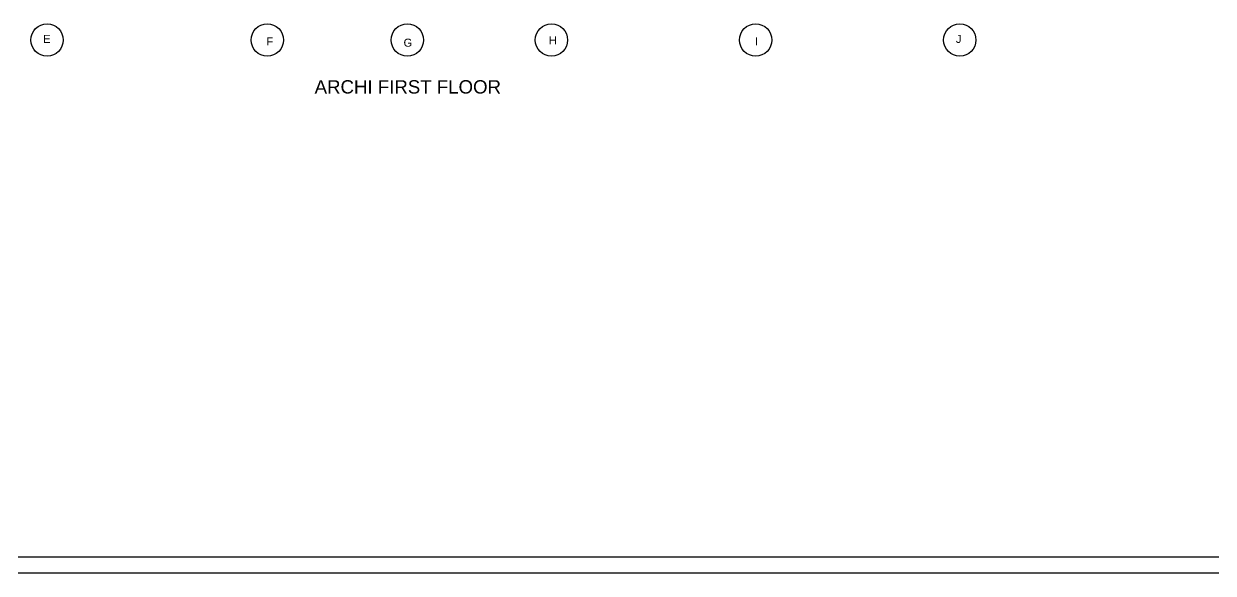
# Model space of a CAD drawing. Header units: inches. Extents: x -6800 to 96653, y -25814 to 17379.
# Drawn here: x 87082 to 87973, y -14259 to -13847 of the extents above; entities that cross this region are included whole.
import ezdxf

# ---------------------------------------------------------------- set-up
doc = ezdxf.new("R2010")
doc.units = ezdxf.units.IN
doc.header["$MEASUREMENT"] = 0
doc.layers.add('text', color=31, linetype='Continuous', lineweight=13)
doc.styles.get("Standard").update_dxf_attribs({"font": 'arial.ttf'})

msp = doc.modelspace()

# ---------------------------------------------------------------- linework, layer by layer
at = {"transparency": 33554651}
for p, q in [((88639.3, -14246.55), (86263.3, -14246.55)), ((88651.3, -14258.55), (86251.3, -14258.55))]:
    msp.add_line(p, q, dxfattribs=at)
for centre in [(87099.47, -13859.33), (87264.47, -13859.33), (87369.47, -13859.33), (87477.47, -13859.33), (87630.47, -13859.33), (87783.47, -13859.33)]:
    msp.add_circle(centre, 12.12, dxfattribs=at)

# ---------------------------------------------------------------- texts
at = {"transparency": 33554651, "char_height": 6, "attachment_point": 1}
for s, insert in [('E', (87096.51, -13855.54)), ('F', (87263.73, -13857.44)), ('G', (87366.61, -13858.35)), ('H', (87475.45, -13856.62)), ('I', (87629.95, -13857.36)), ('J', (87780.51, -13855.54))]:
    msp.add_mtext_dynamic_manual_height_columns(s, width=837.6015, gutter_width=65.57, heights=[0], dxfattribs=dict(at, insert=insert))
at = {"layer": 'text', "transparency": 33554651, "insert": (87369.8, -13894.48), "char_height": 10, "attachment_point": 5}
msp.add_mtext_dynamic_manual_height_columns('ARCHI FIRST FLOOR', width=6194.3914, gutter_width=6.05, heights=[0], dxfattribs=at)

doc.saveas('drawing.dxf')
